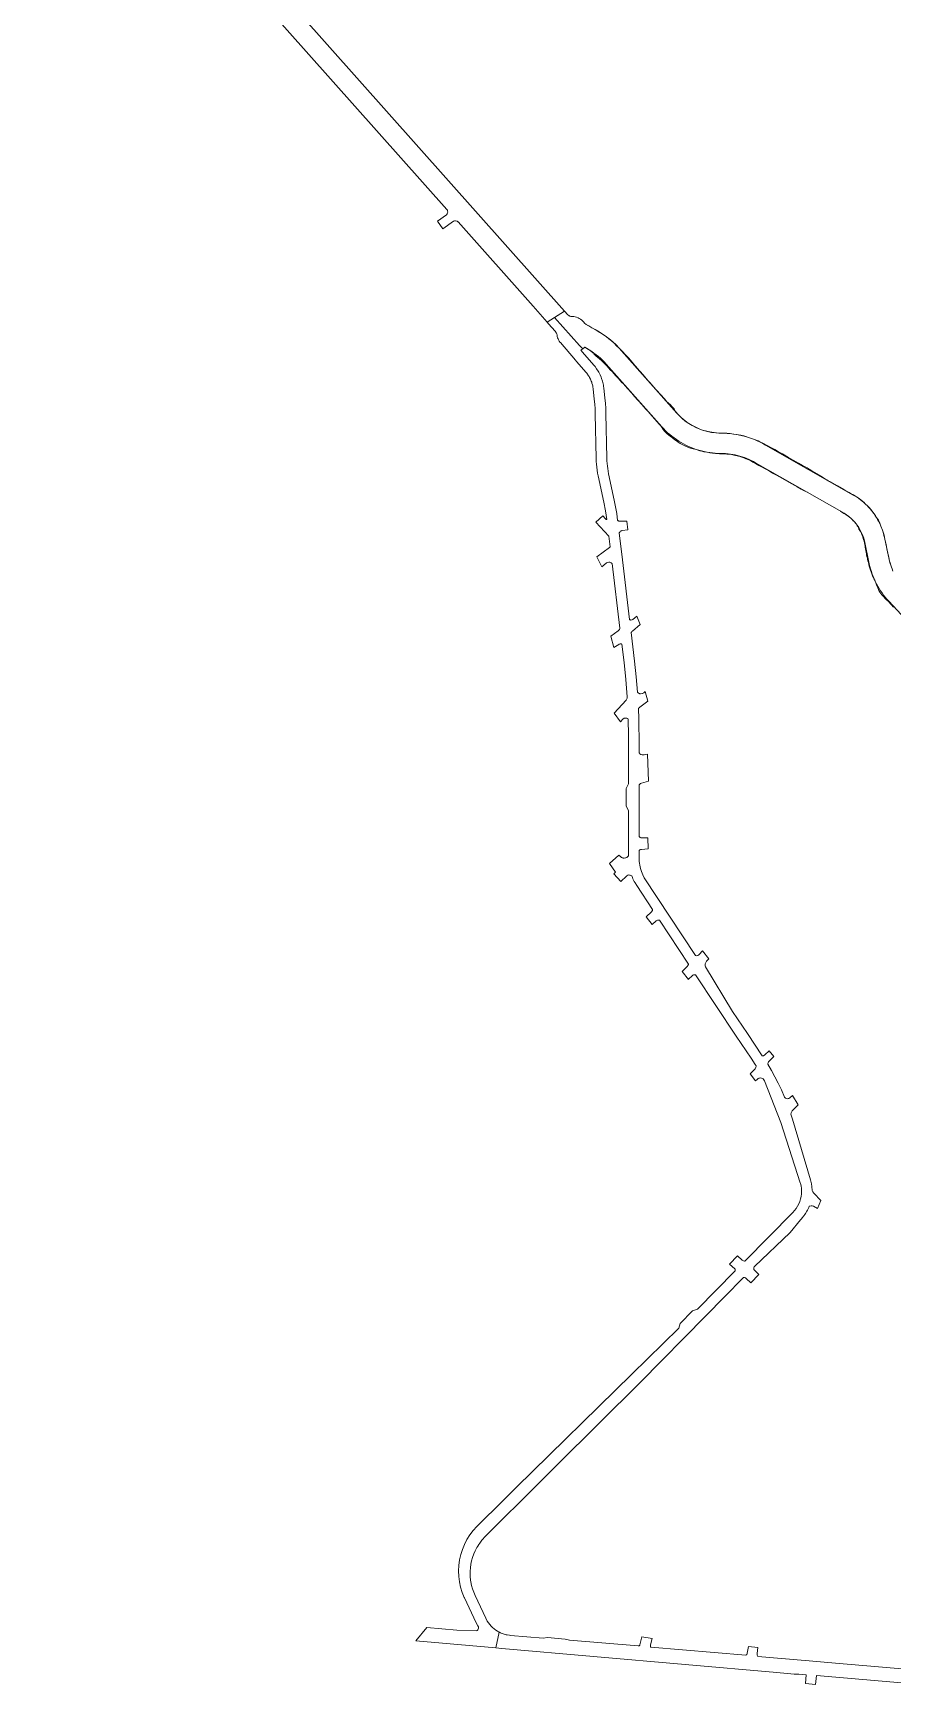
# Model space of a CAD drawing. Header units: inches. Extents: x 704148 to 723432, y 7075344 to 7101810.
# Drawn here: x 708110 to 709083, y 7085304 to 7087175 of the extents above; entities that cross this region are included whole.
import ezdxf

# ---------------------------------------------------------------- set-up
doc = ezdxf.new("R2010")
doc.units = ezdxf.units.IN
doc.header["$MEASUREMENT"] = 0
doc.layers.add('gisdb.gisadmin', color=7, linetype='Continuous', lineweight=9, true_color=0xccf5fc)

msp = doc.modelspace()

# ---------------------------------------------------------------- linework, layer by layer
at = {"layer": 'gisdb.gisadmin'}
for points in [[(708109.6712, 7087536.1597), (708711.1921, 7086860.4466), (708691.5137, 7086847.9611), (708675.5878, 7086865.8514), (708590.6904, 7086961.2201), (708590.4472, 7086961.4704), (708589.6006, 7086962.0815), (708587.9347, 7086962.5537), (708586.5549, 7086962.3922), (708585.6023, 7086961.9646), (708573.5462, 7086953.3161), (708567.6197, 7086962.2015), (708577.4929, 7086969.4736), (708578.4514, 7086970.4792), (708578.9112, 7086971.4167), (708579.1127, 7086972.4413), (708578.9585, 7086973.8219), (708578.7044, 7086974.4712), (708578.1084, 7086975.3539), (708213.414, 7087385.0301)], [(709351.4941, 7086237.3528), (709078.2326, 7086532.2761), (709076.2247, 7086534.5173), (709074.2928, 7086536.8245), (709072.4393, 7086539.1951), (709070.6661, 7086541.6264), (709068.9753, 7086544.1156), (709067.3687, 7086546.6601), (709065.8482, 7086549.2569), (709064.4155, 7086551.9031), (709063.0721, 7086554.5958), (709061.8197, 7086557.3319), (709060.6594, 7086560.1085), (709059.5928, 7086562.9223), (709058.6209, 7086565.7702), (709057.7449, 7086568.6491), (709056.9657, 7086571.5556), (709056.2843, 7086574.4866), (709050.7136, 7086600.4059), (709049.9123, 7086603.3915), (709048.8211, 7086606.5827), (709047.5178, 7086609.6932), (709046.0082, 7086612.7091), (709044.2993, 7086615.6166), (709042.3986, 7086618.4026), (709040.315, 7086621.0545), (709038.0577, 7086623.5602), (709035.637, 7086625.9085), (709033.0638, 7086628.0886), (709030.3499, 7086630.0908), (709027.7445, 7086631.7546), (708927.488, 7086688.8695), (708925.083, 7086690.1856), (708922.6344, 7086691.4186), (708920.145, 7086692.5671), (708917.6178, 7086693.6298), (708915.0557, 7086694.6053), (708912.4617, 7086695.4926), (708909.8389, 7086696.2906), (708907.1903, 7086696.9984), (708904.519, 7086697.6151), (708901.8282, 7086698.14), (708899.121, 7086698.5726), (708896.4005, 7086698.9122), (708893.6701, 7086699.1586), (708890.9328, 7086699.3113), (708888.1919, 7086699.3703), (708885.0467, 7086699.4393), (708881.9058, 7086699.6182), (708878.773, 7086699.9069), (708875.6523, 7086700.3051), (708872.5475, 7086700.8121), (708869.4623, 7086701.4276), (708866.4005, 7086702.1506), (708863.3659, 7086702.9802), (708860.3621, 7086703.9156), (708857.393, 7086704.9555), (708854.462, 7086706.0986), (708851.5728, 7086707.3436), (708848.729, 7086708.6889), (708845.9339, 7086710.1329), (708843.1912, 7086711.6738), (708840.5039, 7086713.3097), (708837.8756, 7086715.0386), (708835.3094, 7086716.8585), (708832.8084, 7086718.767), (708830.3758, 7086720.7618), (708828.0144, 7086722.8406), (708825.7272, 7086725.0007), (708823.517, 7086727.2395), (708821.3865, 7086729.5543), (708758.5366, 7086800.284), (708756.4052, 7086802.5999), (708754.1942, 7086804.8399), (708751.9063, 7086807.0013), (708749.5443, 7086809.0815), (708747.1111, 7086811.0779), (708744.6097, 7086812.9881), (708742.0431, 7086814.8098), (708738.5378, 7086817.118), (708734.1696, 7086819.6769), (708734.1572, 7086819.6842), (708731.8049, 7086817.6583), (708728.3891, 7086821.4881), (708699.984, 7086853.3353), (708711.1921, 7086860.4466), (708714.8392, 7086856.3497), (708715.1918, 7086855.9868), (708715.985, 7086855.3599), (708716.4195, 7086855.1006), (708716.875, 7086854.8802), (708717.3479, 7086854.7003), (708717.8347, 7086854.5623), (708718.3317, 7086854.4673), (708718.8351, 7086854.416), (708720.0642, 7086854.3604), (708721.7279, 7086854.1658), (708723.3682, 7086853.827), (708724.9728, 7086853.3465), (708726.5294, 7086852.7279), (708728.0262, 7086851.9761), (708729.4517, 7086851.0966), (708730.7952, 7086850.0963), (708732.0463, 7086848.9827), (708733.1957, 7086847.7643), (708734.0218, 7086846.8885), (708735.8867, 7086845.3691), (708735.8726, 7086845.3351), (708748.3524, 7086838.0244), (708751.2088, 7086836.2874), (708751.4503, 7086836.1363), (708751.8701, 7086835.8733), (708755.0257, 7086833.7954), (708758.2475, 7086831.5087), (708761.3875, 7086829.1108), (708764.4418, 7086826.6048), (708767.4067, 7086823.9936), (708770.2786, 7086821.2804), (708773.054, 7086818.4686), (708775.7295, 7086815.5615), (708838.5794, 7086744.8318), (708840.9581, 7086742.2474), (708844.3632, 7086739.0315), (708847.9849, 7086736.0616), (708851.8054, 7086733.3523), (708855.8061, 7086730.9168), (708859.9672, 7086728.767), (708864.2686, 7086726.9135), (708868.689, 7086725.3654), (708873.2069, 7086724.1302), (708877.8001, 7086723.2139), (708882.4461, 7086722.6212), (708885.9782, 7086722.42), (708891.1092, 7086722.3096), (708892.6656, 7086722.2471), (708895.3446, 7086722.0975), (708898.859, 7086721.7804), (708902.3606, 7086721.3433), (708905.8451, 7086720.7865), (708909.3086, 7086720.1108), (708912.7469, 7086719.317), (708916.156, 7086718.406), (708919.532, 7086717.3789), (708922.8708, 7086716.2369), (708926.1686, 7086714.9812), (708929.4215, 7086713.6134), (708932.6257, 7086712.1352), (708935.7774, 7086710.5481), (708938.8729, 7086708.8541), (709038.1527, 7086652.2956), (709040.2691, 7086651.0423), (709042.3422, 7086649.7184), (709044.3696, 7086648.3256), (709046.349, 7086646.8653), (709048.2781, 7086645.3393), (709050.1548, 7086643.7492), (709051.9769, 7086642.0969), (709053.7424, 7086640.3843), (709055.4493, 7086638.6132), (709057.0956, 7086636.7856), (709058.6795, 7086634.9038), (709060.1992, 7086632.9696), (709061.653, 7086630.9855), (709063.0392, 7086628.9536), (709064.3562, 7086626.8762), (709065.6026, 7086624.7556), (709066.777, 7086622.5944), (709067.8779, 7086620.3948), (709068.9043, 7086618.1594), (709069.8549, 7086615.8908), (709070.7286, 7086613.5915), (709071.5244, 7086611.2641), (709072.2415, 7086608.9112), (709072.879, 7086606.5355), (709073.4363, 7086604.1397), (709078.7708, 7086579.3196), (709079.5316, 7086576.0472), (709080.8357, 7086571.7614), (709082.4237, 7086567.5723), (709083.0106, 7086566.2902), (709083.0206, 7086566.2598), (709083.0343, 7086566.2385)], [(709083.6475, 7086525.5619), (709082.9362, 7086526.2661), (709081.6381, 7086527.7899), (709080.3417, 7086529.3152), (709078.3196, 7086531.5315), (709077.5262, 7086532.2299), (709075.8507, 7086533.7687), (709074.2139, 7086535.3559), (709072.6174, 7086536.9905), (709071.0914, 7086538.6931), (709070.376, 7086539.5835), (709068.3164, 7086542.3245), (709067.1386, 7086544.2844), (709066.6761, 7086545.3411), (709065.7515, 7086547.4411), (709064.517, 7086550.6456), (709064.1465, 7086551.7266), (709063.7966, 7086552.8132), (709062.9188, 7086554.8878), (709062.4185, 7086555.8948), (709061.9272, 7086556.9068), (709060.9717, 7086558.9454), (709060.0543, 7086561.0043), (709058.7712, 7086564.1369), (709057.6093, 7086567.3216), (709056.5852, 7086570.5573), (709056.2751, 7086571.6461), (709055.7024, 7086573.8376), (709055.22, 7086575.841), (709054.7606, 7086577.7879), (709054.3102, 7086579.7368), (709054.0883, 7086580.7119), (709053.8687, 7086581.6876), (709053.6514, 7086582.6637), (709053.2234, 7086584.6174), (709053.0166, 7086585.5958), (709052.6684, 7086587.5666), (709052.3201, 7086589.5374), (709051.9719, 7086591.5082), (709051.6236, 7086593.4791), (709051.4495, 7086594.4645), (709051.097, 7086596.4344), (709050.6676, 7086598.3878), (709050.2651, 7086600.1414), (709049.8341, 7086601.7378), (709049.3489, 7086603.3176), (709048.8169, 7086604.8813), (709048.2331, 7086606.4256), (709047.9177, 7086607.1882), (709047.2449, 7086608.6945), (709046.5217, 7086610.1759), (709046.1415, 7086610.9067), (709045.3923, 7086612.3736), (709044.5978, 7086613.817), (709044.0576, 7086615.4251), (709043.7719, 7086616.2307), (709043.2717, 7086616.8984), (709042.7097, 7086617.521), (709041.7276, 7086618.8617), (709041.2475, 7086619.5411), (709040.8432, 7086620.2837), (709040.3409, 7086620.9508), (709039.7855, 7086621.5738), (709039.2513, 7086622.2152), (709038.6611, 7086622.8062), (709037.9507, 7086623.2805), (709036.7795, 7086624.4591), (709035.5698, 7086625.598), (709033.6858, 7086627.2291), (709032.3855, 7086628.2632), (709029.6855, 7086630.1986), (709027.5792, 7086631.5296), (709023.5387, 7086634.0879), (709023.5709, 7086634.1323), (709027.7445, 7086631.7546), (709030.3499, 7086630.0908), (709033.0638, 7086628.0886), (709035.637, 7086625.9085), (709038.0577, 7086623.5602), (709040.315, 7086621.0545), (709042.3986, 7086618.4026), (709044.2993, 7086615.6166), (709046.0082, 7086612.7091), (709047.5178, 7086609.6932), (709048.8211, 7086606.5827), (709049.9123, 7086603.3915), (709050.7136, 7086600.4059), (709056.2843, 7086574.4866), (709056.9657, 7086571.5556), (709057.7449, 7086568.6491), (709058.6209, 7086565.7702), (709059.5928, 7086562.9223), (709060.6594, 7086560.1085), (709061.8197, 7086557.3319), (709063.0721, 7086554.5958), (709064.4155, 7086551.9031), (709065.8482, 7086549.2569), (709067.3687, 7086546.6601), (709068.9753, 7086544.1156), (709070.6661, 7086541.6264), (709072.4393, 7086539.1951), (709074.2928, 7086536.8245), (709076.2247, 7086534.5173), (709078.2326, 7086532.2761), (709351.4941, 7086237.3528)], [(709145.324, 7085303.9494), (708996.6044, 7085316.8476), (708995.4514, 7085306.7443), (708984.1865, 7085307.7109), (708984.8031, 7085317.7699), (708976.4473, 7085318.4972), (708971.3418, 7085318.5365), (708951.4159, 7085320.2569), (708640.2238, 7085347.5193), (708633.3786, 7085348.1103), (708637.1728, 7085365.9987), (708637.5977, 7085365.774), (708638.6623, 7085365.2577), (708639.4147, 7085364.9247), (708640.8422, 7085364.3378), (708643.0808, 7085363.5717), (708645.3673, 7085362.9631), (708646.525, 7085362.7188), (708648.8625, 7085362.3518), (708650.0394, 7085362.2296), (708687.0654, 7085359.2356), (708692.1522, 7085359.6919), (708712.078, 7085357.9716), (708716.8528, 7085356.827), (708794.5334, 7085350.2564), (708795.055, 7085350.2798), (708795.7074, 7085350.5181), (708796.1213, 7085350.8364), (708796.4386, 7085351.251), (708796.6382, 7085351.7348), (708798.9524, 7085360.4332), (708810.4101, 7085358.6617), (708808.5446, 7085351.6638), (708808.4394, 7085351.0628), (708808.4402, 7085350.4527), (708808.5469, 7085349.8521), (708808.6391, 7085349.561), (708808.7563, 7085349.279), (708808.8928, 7085349.0167), (708916.5628, 7085339.721), (708917.0852, 7085340.1828), (708917.5194, 7085340.7282), (708917.8524, 7085341.3408), (708918.1227, 7085342.2349), (708919.4527, 7085349.6899), (708930.2618, 7085348.4922), (708929.3202, 7085341.8806), (708929.2777, 7085341.0973), (708929.4694, 7085339.9384), (708929.7619, 7085339.2105), (708930.1755, 7085338.5457), (708988.2322, 7085333.5333), (709017.9031, 7085330.9717), (709146.1168, 7085319.9023)]]:
    msp.add_lwpolyline(points, dxfattribs=at)
for points in [[(708729.9108, 7086816.027), (708733.9524, 7086811.3342), (708744.8044, 7086798.7334), (708745.7928, 7086797.5459), (708747.6473, 7086795.0747), (708749.3318, 7086792.4846), (708750.1078, 7086791.1486), (708751.5231, 7086788.4022), (708752.7509, 7086785.5669), (708753.2927, 7086784.12), (708754.229, 7086781.1756), (708754.6225, 7086779.6815), (708755.2579, 7086776.6579), (708755.4991, 7086775.1318), (708755.6889, 7086773.5984), (708756.9385, 7086761.8939), (708757.4759, 7086756.0803), (708757.8484, 7086750.2538), (708758.0556, 7086744.4191), (708759.133, 7086693.9133), (708759.2413, 7086690.9834), (708759.4408, 7086688.0583), (708759.7315, 7086685.1409), (708760.113, 7086682.2339), (708760.585, 7086679.3403), (708761.147, 7086676.4627), (708767.4633, 7086646.6059), (708768.976, 7086638.978), (708770.2944, 7086631.3141), (708771.4176, 7086623.6192), (708771.6162, 7086623.426), (708771.831, 7086623.2509), (708772.302, 7086622.96), (708772.5548, 7086622.8464), (708772.8165, 7086622.7553), (708773.0079, 7086622.7068), (708781.7742, 7086622.9031), (708782.853, 7086613.0316), (708776.6942, 7086612.0866), (708776.2663, 7086612.0017), (708775.4409, 7086611.7219), (708775.0496, 7086611.5291), (708774.3247, 7086611.0453), (708773.6948, 7086610.4429), (708773.4216, 7086610.1028), (708773.1228, 7086609.6452), (708776.8297, 7086578.8315), (708784.9409, 7086511.4079), (708785.1617, 7086511.2675), (708785.8855, 7086510.9684), (708786.4006, 7086510.878), (708787.4384, 7086510.9697), (708787.9297, 7086511.149), (708788.4965, 7086511.495), (708793.1653, 7086515.1112), (708796.7934, 7086505.981), (708788.1479, 7086498.4923), (708787.4201, 7086497.7412), (708787.108, 7086497.321), (708786.7159, 7086496.6528), (708790.5962, 7086464.3983), (708792.4894, 7086446.8041), (708793.9411, 7086429.1679), (708794.5678, 7086428.5622), (708794.9184, 7086428.3027), (708795.2902, 7086428.0746), (708796.0863, 7086427.7198), (708796.5045, 7086427.5958), (708797.3653, 7086427.4591), (708799.0923, 7086427.64), (708799.506, 7086427.7783), (708800.2895, 7086428.16), (708800.945, 7086428.6294), (708802.7124, 7086430.1244), (708805.6722, 7086419.0145), (708796.6017, 7086412.4558), (708796.1913, 7086412.1309), (708795.8108, 7086411.7714), (708795.4631, 7086411.3802), (708795.1508, 7086410.9601), (708794.9855, 7086410.7023), (708795.3898, 7086399.2476), (708795.654, 7086369.0759), (708795.6569, 7086360.8477), (708796.0759, 7086360.1845), (708796.6037, 7086359.6042), (708797.5634, 7086358.9269), (708799.0522, 7086358.4513), (708799.9178, 7086358.3735), (708801.5842, 7086358.5611), (708805.3408, 7086359.102), (708806.3641, 7086328.5706), (708798.4163, 7086326.2641), (708797.3405, 7086325.7923), (708796.4235, 7086325.0581), (708795.9318, 7086324.4469), (708795.7277, 7086324.1115), (708795.69, 7086265.8399), (708796.7761, 7086264.9737), (708797.7505, 7086264.5983), (708798.7148, 7086264.4867), (708805.6783, 7086264.5314), (708805.8986, 7086252.2402), (708798.2872, 7086251.4575), (708797.2713, 7086251.216), (708796.644, 7086250.9118), (708795.8253, 7086250.2636), (708795.6955, 7086250.1232), (708795.6985, 7086241.3898), (708795.8673, 7086237.555), (708796.0689, 7086235.9172), (708796.3697, 7086233.7495), (708797.2018, 7086230.0023), (708798.3573, 7086226.3419), (708799.8275, 7086222.7961), (708801.6011, 7086219.3919), (708859.6013, 7086131.3004), (708860.9848, 7086131.1748), (708862.3278, 7086131.53), (708863.4684, 7086132.323), (708863.5354, 7086132.3912), (708867.5628, 7086136.5884), (708874.5846, 7086127.6151), (708872.0607, 7086124.8823), (708871.4207, 7086124.055), (708870.6158, 7086122.133), (708870.4752, 7086121.0966), (708870.6056, 7086119.5357), (708870.9162, 7086118.537), (708901.5356, 7086068.1399), (708918.2418, 7086043.0599), (708935.0542, 7086017.7847), (708935.3147, 7086017.7588), (708935.5764, 7086017.7557), (708936.3492, 7086017.8825), (708937.0628, 7086018.205), (708937.5618, 7086018.593), (708938.1797, 7086019.1668), (708942.7654, 7086023.603), (708948.1048, 7086016.9727), (708942.6159, 7086011.2952), (708942.3267, 7086010.9686), (708941.6441, 7086009.8561), (708941.3598, 7086009.0322), (708941.2322, 7086008.2831), (708945.4523, 7086001.2514), (708949.445, 7085994.0881), (708953.2062, 7085986.8006), (708956.732, 7085979.3964), (708960.3431, 7085971.2658), (708961.0172, 7085970.4683), (708961.5719, 7085970.0459), (708962.5199, 7085969.6081), (708963.5489, 7085969.4305), (708964.2454, 7085969.4635), (708965.253, 7085969.7375), (708966.2085, 7085970.3047), (708969.4693, 7085972.915), (708975.7826, 7085962.3051), (708969.0838, 7085955.6877), (708968.5195, 7085955.0235), (708968.0792, 7085954.2713), (708967.7761, 7085953.4542), (708967.6142, 7085951.7253), (708967.7603, 7085950.866), (708967.8328, 7085950.6157), (708969.1564, 7085946.3225), (708989.6279, 7085877.7923), (708990.0523, 7085876.2776), (708990.4247, 7085874.7492), (708990.7446, 7085873.209), (708991.2255, 7085870.1004), (708991.386, 7085868.5355), (708991.4929, 7085866.9661), (708991.546, 7085865.3939), (708992.4934, 7085864.0338), (708993.6574, 7085862.6507), (709001.3427, 7085854.3543), (708997.7138, 7085845.1979), (708993.227, 7085847.6999), (708992.8371, 7085847.8955), (708991.5866, 7085848.2694), (708990.2819, 7085848.3069), (708989.0119, 7085848.0054), (708988.6114, 7085847.8325), (708988.3161, 7085847.677), (708987.7248, 7085846.2551), (708987.0863, 7085844.8537), (708986.4012, 7085843.4746), (708985.6703, 7085842.1191), (708984.0745, 7085839.4853), (708983.2114, 7085838.21), (708982.3061, 7085836.9643), (708980.3729, 7085834.5671), (708979.3473, 7085833.4184), (708978.2837, 7085832.3047), (708966.75, 7085818.11), (708926.295, 7085779.6564), (708925.8222, 7085779.0321), (708925.6042, 7085778.5568), (708925.4395, 7085777.7911), (708925.4786, 7085777.009), (708925.7188, 7085776.2636), (708926.2738, 7085775.4623), (708931.2377, 7085770.3326), (708922.2693, 7085761.2369), (708916.8007, 7085766.1039), (708916.1716, 7085766.5723), (708915.8288, 7085766.7637), (708915.0998, 7085767.0533), (708914.0311, 7085767.2369), (708892.2467, 7085745.1761), (708871.1187, 7085723.7801), (708796.766, 7085648.4844), (708703.0969, 7085555.2582), (708681.7283, 7085533.9907), (708621.8059, 7085474.3518), (708620.4035, 7085472.9076), (708619.0512, 7085471.4164), (708617.7505, 7085469.8799), (708615.3102, 7085466.6783), (708614.1734, 7085465.017), (708613.0939, 7085463.3178), (708612.073, 7085461.5828), (708610.2116, 7085458.0134), (708608.598, 7085454.3254), (708607.2397, 7085450.5359), (708606.1429, 7085446.6627), (708605.3127, 7085442.7236), (708604.7532, 7085438.7372), (708604.4667, 7085434.7218), (708604.4547, 7085430.6963), (708604.5517, 7085428.6855), (708604.9512, 7085424.6798), (708605.2532, 7085422.6895), (708606.0598, 7085418.7456), (708607.1336, 7085414.8659), (708608.4694, 7085411.0684), (708610.061, 7085407.3709), (708622.2111, 7085381.603), (708623.8898, 7085378.477), (708625.1861, 7085376.4976), (708626.6169, 7085374.6132), (708628.1753, 7085372.8328), (708629.8538, 7085371.1652), (708633.5378, 7085368.1997), (708635.5255, 7085366.9162), (708636.5517, 7085366.3271), (708637.1728, 7085365.9987), (708633.3786, 7085348.1103), (708542.9992, 7085355.9133), (708555.3392, 7085371.1082), (708589.4791, 7085368.1607), (708611.4945, 7085367.5392), (708612.3087, 7085367.9091), (708612.9995, 7085368.4771), (708613.5196, 7085369.2045), (708613.6486, 7085369.4741), (708613.8886, 7085370.3356), (708613.774, 7085371.814), (708613.2254, 7085372.9335), (708611.3572, 7085376.4851), (708598.0256, 7085404.7588), (708597.8099, 7085405.2206), (708595.4562, 7085410.9499), (708593.6108, 7085416.8626), (708592.2878, 7085422.9136), (708591.4971, 7085429.0568), (708591.2449, 7085435.2457), (708591.5331, 7085441.4329), (708592.3594, 7085447.5715), (708593.7176, 7085453.6147), (708595.5973, 7085459.5165), (708597.9842, 7085465.2321), (708600.8602, 7085470.7179), (708604.2034, 7085475.9321), (708607.9883, 7085480.8351), (708612.1861, 7085485.3896), (708642.2439, 7085515.2733), (708656.4196, 7085529.3818), (708787.566, 7085657.6058), (708840.4936, 7085709.845), (708842.109, 7085715.1728), (708856.1617, 7085729.4038), (708861.6951, 7085731.3154), (708903.984, 7085774.1409), (708904.2992, 7085774.5571), (708904.496, 7085775.0408), (708904.5544, 7085775.3845), (708904.5283, 7085775.9059), (708904.3682, 7085776.4029), (708904.2866, 7085776.5571), (708903.8906, 7085777.0402), (708898.1003, 7085782.1935), (708906.938, 7085791.5381), (708912.4954, 7085786.6828), (708913.1648, 7085786.2095), (708913.9167, 7085785.8826), (708914.9924, 7085785.6973), (708915.4028, 7085785.7046), (708969.7451, 7085840.7364), (708971.7352, 7085842.9358), (708973.526, 7085845.3003), (708975.1039, 7085847.8119), (708976.4569, 7085850.4515), (708977.5746, 7085853.1989), (708978.4487, 7085856.0333), (708979.0724, 7085858.9331), (708979.4411, 7085861.8762), (708979.5518, 7085864.8403), (708979.4037, 7085867.8027), (708978.998, 7085870.7409), (708978.3378, 7085873.6327), (708978.13, 7085874.3576), (708956.2122, 7085942.4558), (708937.5614, 7085989.6735), (708936.9275, 7085990.8145), (708936.02, 7085991.7526), (708935.2927, 7085992.233), (708934.0737, 7085992.6996), (708932.7755, 7085992.8348), (708931.9096, 7085992.7353), (708931.0742, 7085992.487), (708930.2946, 7085992.0974), (708929.2411, 7085991.2324), (708927.5627, 7085989.4185), (708921.4935, 7085997.5234), (708926.3202, 7086002.2961), (708926.997, 7086003.0934), (708927.525, 7086003.9962), (708927.8882, 7086004.977), (708928.0756, 7086006.0059), (708928.1014, 7086006.5287), (708927.0268, 7086008.1859), (708922.3587, 7086015.2038), (708905.6769, 7086040.2825), (708859.6266, 7086109.5129), (708859.2858, 7086109.5882), (708858.5912, 7086109.6485), (708858.2426, 7086109.633), (708857.2233, 7086109.4063), (708856.5916, 7086109.1112), (708856.2974, 7086108.9234), (708855.8153, 7086108.5258), (708851.6796, 7086104.5318), (708851.4863, 7086104.3451), (708844.5261, 7086113.4535), (708844.7233, 7086113.6523), (708850.4476, 7086119.4245), (708850.9563, 7086120.0535), (708851.4186, 7086121.0264), (708851.5219, 7086121.418), (708851.5685, 7086121.684), (708818.7899, 7086171.3898), (708818.6562, 7086171.4236), (708818.3857, 7086171.4774), (708817.9746, 7086171.5227), (708817.561, 7086171.5254), (708817.0133, 7086171.4626), (708816.3494, 7086171.2792), (708815.8471, 7086171.0521), (708815.7268, 7086170.9847), (708815.06, 7086170.4971), (708810.4877, 7086166.3647), (708803.8489, 7086175.2026), (708809.7781, 7086180.9651), (708810.4255, 7086181.7844), (708810.591, 7086182.0916), (708810.7292, 7086182.412), (708810.9192, 7086183.0829), (708810.9513, 7086183.2764), (708792.9486, 7086210.5759), (708791.1254, 7086213.5368), (708790.2835, 7086215.0583), (708789.4894, 7086216.6052), (708788.7436, 7086218.1759), (708788.047, 7086219.7691), (708787.4002, 7086221.3832), (708787.0919, 7086221.6262), (708786.4177, 7086222.0273), (708785.6842, 7086222.3051), (708784.9136, 7086222.4514), (708784.1292, 7086222.4617), (708782.9791, 7086222.2224), (708781.9301, 7086221.6937), (708781.3731, 7086221.2457), (708774.8388, 7086215.0747), (708767.0551, 7086223.9471), (708768.9486, 7086225.8406), (708762.2371, 7086235.5592), (708772.5677, 7086244.821), (708774.9084, 7086242.9155), (708775.774, 7086242.3284), (708776.2418, 7086242.0936), (708777.2298, 7086241.7506), (708777.7425, 7086241.6449), (708778.7856, 7086241.5692), (708780.3353, 7086241.7968), (708780.8321, 7086241.9616), (708781.7733, 7086242.4176), (708782.621, 7086243.0302), (708783.0016, 7086243.3895), (708783.6975, 7086244.2537), (708783.6797, 7086295.3483), (708781.0767, 7086300.2501), (708781.0697, 7086320.2501), (708783.6816, 7086325.4992), (708783.6501, 7086380.3154), (708783.3937, 7086398.9398), (708782.7542, 7086399.3941), (708782.4073, 7086399.5777), (708781.672, 7086399.851), (708780.9005, 7086399.9925), (708780.1161, 7086399.9978), (708779.7265, 7086399.9493), (708778.9675, 7086399.7514), (708778.2543, 7086399.4248), (708777.6087, 7086398.9793), (708777.2957, 7086398.6944), (708774.5023, 7086395.901), (708767.3805, 7086405.5394), (708780.9439, 7086420.1914), (708781.478, 7086420.8801), (708781.8843, 7086421.6511), (708782.1506, 7086422.481), (708782.2688, 7086423.3445), (708782.2647, 7086423.9037), (708780.7494, 7086443.4597), (708778.6821, 7086462.965), (708776.2021, 7086483.5796), (708775.9265, 7086483.711), (708775.6405, 7086483.8179), (708774.7421, 7086483.9842), (708774.4368, 7086483.9868), (708773.2478, 7086483.7339), (708772.629, 7086483.4084), (708767.255, 7086479.8547), (708763.786, 7086492.6082), (708772.0984, 7086498.8336), (708772.8127, 7086499.473), (708773.4052, 7086500.2267), (708773.8578, 7086501.0718), (708774.0393, 7086501.5582), (708765.233, 7086574.7597), (708764.578, 7086575.3346), (708764.2154, 7086575.577), (708763.4338, 7086575.9628), (708762.5972, 7086576.207), (708761.7308, 7086576.3022), (708761.2948, 7086576.2928), (708760.0145, 7086576.0386), (708759.2166, 7086575.6879), (708758.8436, 7086575.4617), (708758.4928, 7086575.2047), (708753.3664, 7086571.0956), (708747.8174, 7086582.2587), (708762.2733, 7086593.0271), (708762.8066, 7086593.5683), (708762.9447, 7086593.7816), (708761.4906, 7086605.8684), (708746.7326, 7086621.7659), (708754.5747, 7086628.7907), (708757.7408, 7086625.264), (708757.8264, 7086625.1686), (708758.1238, 7086624.9139), (708758.477, 7086624.7448), (708758.7317, 7086624.6856), (708758.9928, 7086624.6715), (708759.1577, 7086624.6862), (708757.6036, 7086634.433), (708755.7231, 7086644.1223), (708749.4069, 7086673.9791), (708748.7731, 7086677.2239), (708748.2409, 7086680.487), (708747.8106, 7086683.765), (708747.4828, 7086687.0549), (708747.2578, 7086690.3534), (708747.1358, 7086693.6573), (708746.0583, 7086744.1632), (708745.8632, 7086749.658), (708745.5124, 7086755.1451), (708745.0063, 7086760.62), (708743.7567, 7086772.3246), (708743.4381, 7086774.5859), (708743.2221, 7086775.7073), (708742.9685, 7086776.8207), (708742.3499, 7086779.019), (708741.9946, 7086780.0748), (708741.5852, 7086781.1708), (708741.149, 7086782.2263), (708740.6777, 7086783.2664), (708739.6315, 7086785.2964), (708739.058, 7086786.2839), (708738.4515, 7086787.2516), (708737.8129, 7086788.1983), (708737.1429, 7086789.1231), (708736.4422, 7086790.0249), (708735.7116, 7086790.9026), (708724.8596, 7086803.5034), (708723.7546, 7086804.7864), (708706.6058, 7086824.6988), (708706.6051, 7086824.6997), (708706.0592, 7086825.3611), (708705.2487, 7086826.4974), (708704.5403, 7086827.7001), (708703.9394, 7086828.96), (708703.4507, 7086830.2674), (708703.0777, 7086831.6125), (708702.8234, 7086832.985), (708702.4705, 7086834.5136), (708702.1955, 7086835.249), (708701.8576, 7086835.9577), (708701.4591, 7086836.6342), (708700.6332, 7086837.7169), (708693.243, 7086846.0186), (708691.5137, 7086847.9611), (708699.984, 7086853.3353), (708728.3891, 7086821.4881), (708731.8049, 7086817.6583), (708729.9108, 7086816.0271)], [(708886.4408, 7086722.4438), (708889.1903, 7086722.3866), (708891.1092, 7086722.3096), (708885.9782, 7086722.42), (708882.4461, 7086722.6212), (708877.8001, 7086723.2139), (708873.2069, 7086724.1302), (708868.689, 7086725.3654), (708864.2686, 7086726.9135), (708859.9672, 7086728.767), (708855.8061, 7086730.9168), (708851.8054, 7086733.3523), (708847.9849, 7086736.0616), (708844.3632, 7086739.0315), (708840.9581, 7086742.2474), (708838.5794, 7086744.8318), (708775.7295, 7086815.5615), (708773.054, 7086818.4686), (708770.2786, 7086821.2804), (708767.4067, 7086823.9936), (708764.4418, 7086826.6048), (708761.3875, 7086829.1108), (708758.2475, 7086831.5087), (708755.0257, 7086833.7954), (708751.8701, 7086835.8733), (708751.4503, 7086836.1363), (708751.2088, 7086836.2874), (708748.3524, 7086838.0244), (708735.8726, 7086845.3351), (708735.8867, 7086845.3691), (708736.564, 7086844.9376), (708738.0803, 7086844.1603), (708738.9332, 7086843.6378), (708742.3447, 7086841.5479), (708745.8197, 7086839.5663), (708750.3873, 7086836.9396), (708753.2769, 7086835.1534), (708758.8919, 7086831.3229), (708763.3916, 7086827.876), (708765.9586, 7086825.6443), (708769.3009, 7086822.5804), (708773.3067, 7086818.5716), (708777.0701, 7086814.6195), (708780.4747, 7086810.956), (708783.9206, 7086807.3293), (708787.7179, 7086802.6769), (708790.7453, 7086798.6783), (708792.2491, 7086797.339), (708793.5961, 7086795.8605), (708796.8735, 7086792.0839), (708800.1598, 7086788.3154), (708802.136, 7086786.0581), (708804.1154, 7086783.8037), (708806.0981, 7086781.5522), (708808.084, 7086779.3036), (708810.0731, 7086777.0579), (708812.7288, 7086774.0667), (708814.7207, 7086771.8233), (708816.7126, 7086769.58), (708818.7044, 7086767.3367), (708821.3603, 7086764.3457), (708823.3521, 7086762.1024), (708824.6801, 7086760.6068), (708826.6117, 7086758.31), (708828.8516, 7086756.2871), (708831.0862, 7086754.2595), (708833.2907, 7086752.205), (708833.9551, 7086751.4577), (708835.2164, 7086749.903), (708835.68, 7086748.9771), (708836.0983, 7086748.0111), (708836.618, 7086747.1351), (708837.9593, 7086745.6514), (708839.1841, 7086744.2793), (708842.0893, 7086741.2801), (708843.303, 7086740.1322), (708845.1763, 7086738.468), (708846.4593, 7086737.3981), (708847.1107, 7086736.8753), (708849.7803, 7086734.8665), (708853.2531, 7086732.5472), (708856.864, 7086730.4493), (708860.599, 7086728.581), (708864.4436, 7086726.9495), (708867.588, 7086725.8192), (708870.785, 7086724.8475), (708874.0267, 7086724.0367), (708875.6617, 7086723.6924), (708880.6115, 7086722.9056)], [(708927.488, 7086688.8695), (708986.0286, 7086655.5197), (708986.1797, 7086655.3789), (708984.3098, 7086656.137), (708982.5711, 7086657.1253), (708979.0935, 7086659.1019), (708974.7459, 7086661.5713), (708972.1356, 7086663.0499), (708968.6529, 7086665.0174), (708965.1676, 7086666.9803), (708959.9348, 7086669.9162), (708954.6962, 7086672.8418), (708951.2005, 7086674.7865), (708946.8273, 7086677.211), (708943.3258, 7086679.1455), (708939.8217, 7086681.0755), (708932.8057, 7086684.9217), (708931.0501, 7086685.8804), (708929.2938, 7086686.838), (708928.4276, 7086687.3377), (708927.5688, 7086687.8504), (708925.9939, 7086688.7837), (708924.4639, 7086689.6605), (708922.1208, 7086690.8904), (708920.5344, 7086691.6642), (708918.1246, 7086692.7648), (708916.491, 7086693.4376), (708914.8417, 7086694.0718), (708913.1776, 7086694.6672), (708910.6649, 7086695.5171), (708908.992, 7086696.1033), (708908.1436, 7086696.3587), (708904.7041, 7086697.2103), (708902.968, 7086697.5654), (708900.3526, 7086698.0404), (708897.7219, 7086698.4249), (708895.0793, 7086698.7201), (708894.1964, 7086698.7986), (708891.5428, 7086698.9743), (708888.8845, 7086699.0599), (708886.8183, 7086699.0899), (708885.6914, 7086699.1256), (708882.3159, 7086699.3265), (708878.9528, 7086699.6675), (708875.6059, 7086700.1305), (708874.4927, 7086700.2994), (708872.2729, 7086700.6788), (708868.9628, 7086701.3517), (708866.771, 7086701.8691), (708864.5928, 7086702.441), (708861.3541, 7086703.4006), (708860.2611, 7086703.682), (708856.9656, 7086704.5185), (708853.6992, 7086705.4965), (708851.5376, 7086706.2191), (708848.3529, 7086707.4693), (708845.2774, 7086708.9666), (708842.3088, 7086710.6666), (708839.4574, 7086712.5552), (708835.6883, 7086715.1118), (708834.8032, 7086715.8303), (708833.082, 7086717.3244), (708831.2777, 7086718.7059), (708829.4136, 7086720.0223), (708827.596, 7086721.4063), (708825.8514, 7086722.8809), (708824.3909, 7086724.6506), (708823.0307, 7086726.5006), (708821.088, 7086729.322), (708819.8913, 7086730.9341), (708818.5622, 7086732.4287), (708815.9041, 7086735.4177), (708813.2461, 7086738.4068), (708810.588, 7086741.3959), (708805.9363, 7086746.6268), (708802.6137, 7086750.3631), (708801.2847, 7086751.8577), (708797.9621, 7086755.594), (708795.304, 7086758.5831), (708793.975, 7086760.0776), (708790.6495, 7086763.8114), (708787.3151, 7086767.5373), (708782.6318, 7086772.7401), (708779.9477, 7086775.7061), (708777.9309, 7086777.9272), (708775.9107, 7086780.1454), (708773.8873, 7086782.3607), (708771.8607, 7086784.5731), (708769.1535, 7086787.5185), (708767.1192, 7086789.7242), (708765.0825, 7086791.9276), (708763.0456, 7086794.1309), (708758.9717, 7086798.5374), (708758.2927, 7086799.2718), (708757.0289, 7086800.6214), (708755.1516, 7086802.5281), (708752.563, 7086804.9793), (708751.2334, 7086806.1648), (708748.5061, 7086808.4532), (708747.1108, 7086809.5567), (708746.5006, 7086810.2183), (708744.624, 7086812.1702), (708743.9527, 7086812.7678), (708743.2741, 7086813.358), (708741.8949, 7086814.5161), (708741.1947, 7086815.0837), (708739.7731, 7086816.1956), (708739.0519, 7086816.7397), (708736.7495, 7086818.1545), (708734.1696, 7086819.6769), (708738.5378, 7086817.118), (708742.0431, 7086814.8098), (708744.6097, 7086812.9881), (708747.1111, 7086811.0779), (708749.5443, 7086809.0815), (708751.9063, 7086807.0013), (708754.1942, 7086804.8399), (708756.4052, 7086802.5999), (708758.5366, 7086800.284), (708821.3865, 7086729.5543), (708823.517, 7086727.2395), (708825.7272, 7086725.0007), (708828.0144, 7086722.8406), (708830.3758, 7086720.7618), (708832.8084, 7086718.767), (708835.3094, 7086716.8585), (708837.8756, 7086715.0386), (708840.5039, 7086713.3097), (708843.1912, 7086711.6738), (708845.9339, 7086710.1329), (708848.729, 7086708.6889), (708851.5728, 7086707.3436), (708854.462, 7086706.0986), (708857.393, 7086704.9555), (708860.3621, 7086703.9156), (708863.3659, 7086702.9802), (708866.4005, 7086702.1506), (708869.4623, 7086701.4276), (708872.5475, 7086700.8121), (708875.6523, 7086700.3051), (708878.773, 7086699.9069), (708881.9058, 7086699.6182), (708885.0467, 7086699.4393), (708888.1919, 7086699.3703), (708890.9328, 7086699.3113), (708893.6701, 7086699.1586), (708896.4005, 7086698.9122), (708899.121, 7086698.5726), (708901.8282, 7086698.14), (708904.519, 7086697.6151), (708907.1903, 7086696.9984), (708909.8389, 7086696.2906), (708912.4617, 7086695.4926), (708915.0557, 7086694.6053), (708917.6178, 7086693.6298), (708920.145, 7086692.5671), (708922.6344, 7086691.4186), (708925.083, 7086690.1856)], [(709081.0891, 7086571.7778), (709082.2384, 7086568.6481), (709083.0106, 7086566.2902), (709082.4237, 7086567.5723), (709080.8357, 7086571.7614), (709079.5316, 7086576.0472), (709078.7708, 7086579.3196), (709073.4363, 7086604.1397), (709072.879, 7086606.5355), (709072.2415, 7086608.9112), (709071.5244, 7086611.2641), (709070.7286, 7086613.5915), (709069.8549, 7086615.8908), (709068.9043, 7086618.1594), (709067.8779, 7086620.3948), (709066.777, 7086622.5944), (709065.6026, 7086624.7556), (709064.3562, 7086626.8762), (709063.0392, 7086628.9536), (709061.653, 7086630.9855), (709060.1992, 7086632.9696), (709058.6795, 7086634.9038), (709057.0956, 7086636.7856), (709055.4493, 7086638.6132), (709053.7424, 7086640.3843), (709051.9769, 7086642.0969), (709050.1548, 7086643.7492), (709048.2781, 7086645.3393), (709046.349, 7086646.8653), (709044.3696, 7086648.3256), (709042.3422, 7086649.7184), (709040.2691, 7086651.0423), (709038.1527, 7086652.2956), (708938.8729, 7086708.8541), (708935.7774, 7086710.5481), (708932.6257, 7086712.1352), (708929.4215, 7086713.6134), (708926.1686, 7086714.9812), (708922.8708, 7086716.2369), (708919.532, 7086717.3789), (708916.156, 7086718.406), (708912.7469, 7086719.317), (708909.3086, 7086720.1108), (708905.8451, 7086720.7865), (708902.3606, 7086721.3433), (708898.859, 7086721.7804), (708895.3446, 7086722.0975), (708892.6656, 7086722.2471), (708893.7691, 7086722.2028), (708894.9128, 7086722.136), (708898.3389, 7086721.8615), (708902.8909, 7086721.3227), (708910.789, 7086719.9074), (708914.1385, 7086719.1182), (708917.4618, 7086718.2204), (708919.661, 7086717.5619), (708926.1685, 7086715.2997), (708930.4198, 7086713.552), (708932.5161, 7086712.6073), (708936.6448, 7086710.5786), (708940.4819, 7086708.4972), (708945.7316, 7086705.5909), (708949.2292, 7086703.6496), (708953.5988, 7086701.2187), (708957.9657, 7086698.7831), (708959.7117, 7086697.8075), (708964.9291, 7086694.8447), (708970.1293, 7086691.8516), (708976.2281, 7086688.4156), (708980.5512, 7086685.9031), (708985.7411, 7086682.8919), (708988.3372, 7086681.3883), (708993.512, 7086678.3507), (708994.3685, 7086677.8339), (709001.2326, 7086673.7211), (709005.5012, 7086671.1129), (709008.9042, 7086669.0055), (709009.754, 7086668.477), (709011.5393, 7086667.5704), (709015.0516, 7086665.655), (709017.6569, 7086664.1674), (709020.2621, 7086662.6799), (709024.6041, 7086660.2006), (709025.4725, 7086659.7048), (709029.8146, 7086657.2255), (709033.2882, 7086655.2421), (709035.8935, 7086653.7546), (709038.2253, 7086652.4231), (709041.6825, 7086650.3212), (709043.7104, 7086648.9618), (709046.6643, 7086646.7981), (709048.5718, 7086645.2747), (709050.4274, 7086643.6887), (709051.3351, 7086642.8728), (709054.8262, 7086639.4612), (709056.4844, 7086637.6701), (709058.082, 7086635.8248), (709059.6172, 7086633.9274), (709060.3609, 7086632.9598), (709061.0883, 7086631.9799), (709063.171, 7086628.9695), (709064.4399, 7086626.8852), (709065.0647, 7086625.8378), (709065.7883, 7086624.8459), (709066.4956, 7086623.8398), (709067.6628, 7086621.6872), (709068.1502, 7086620.5628), (709068.6159, 7086619.4302), (709069.0598, 7086618.2899), (709069.4818, 7086617.1422), (709071.1976, 7086612.5735), (709072.9332, 7086606.7273), (709073.916, 7086602.3616), (709075.171, 7086596.4943), (709076.2169, 7086591.6049), (709077.7417, 7086584.7728), (709078.445, 7086581.8554), (709078.9307, 7086579.9142), (709079.275, 7086577.3321), (709079.7015, 7086575.7161)]]:
    msp.add_lwpolyline(points, close=True, dxfattribs=at)

doc.saveas('drawing.dxf')
